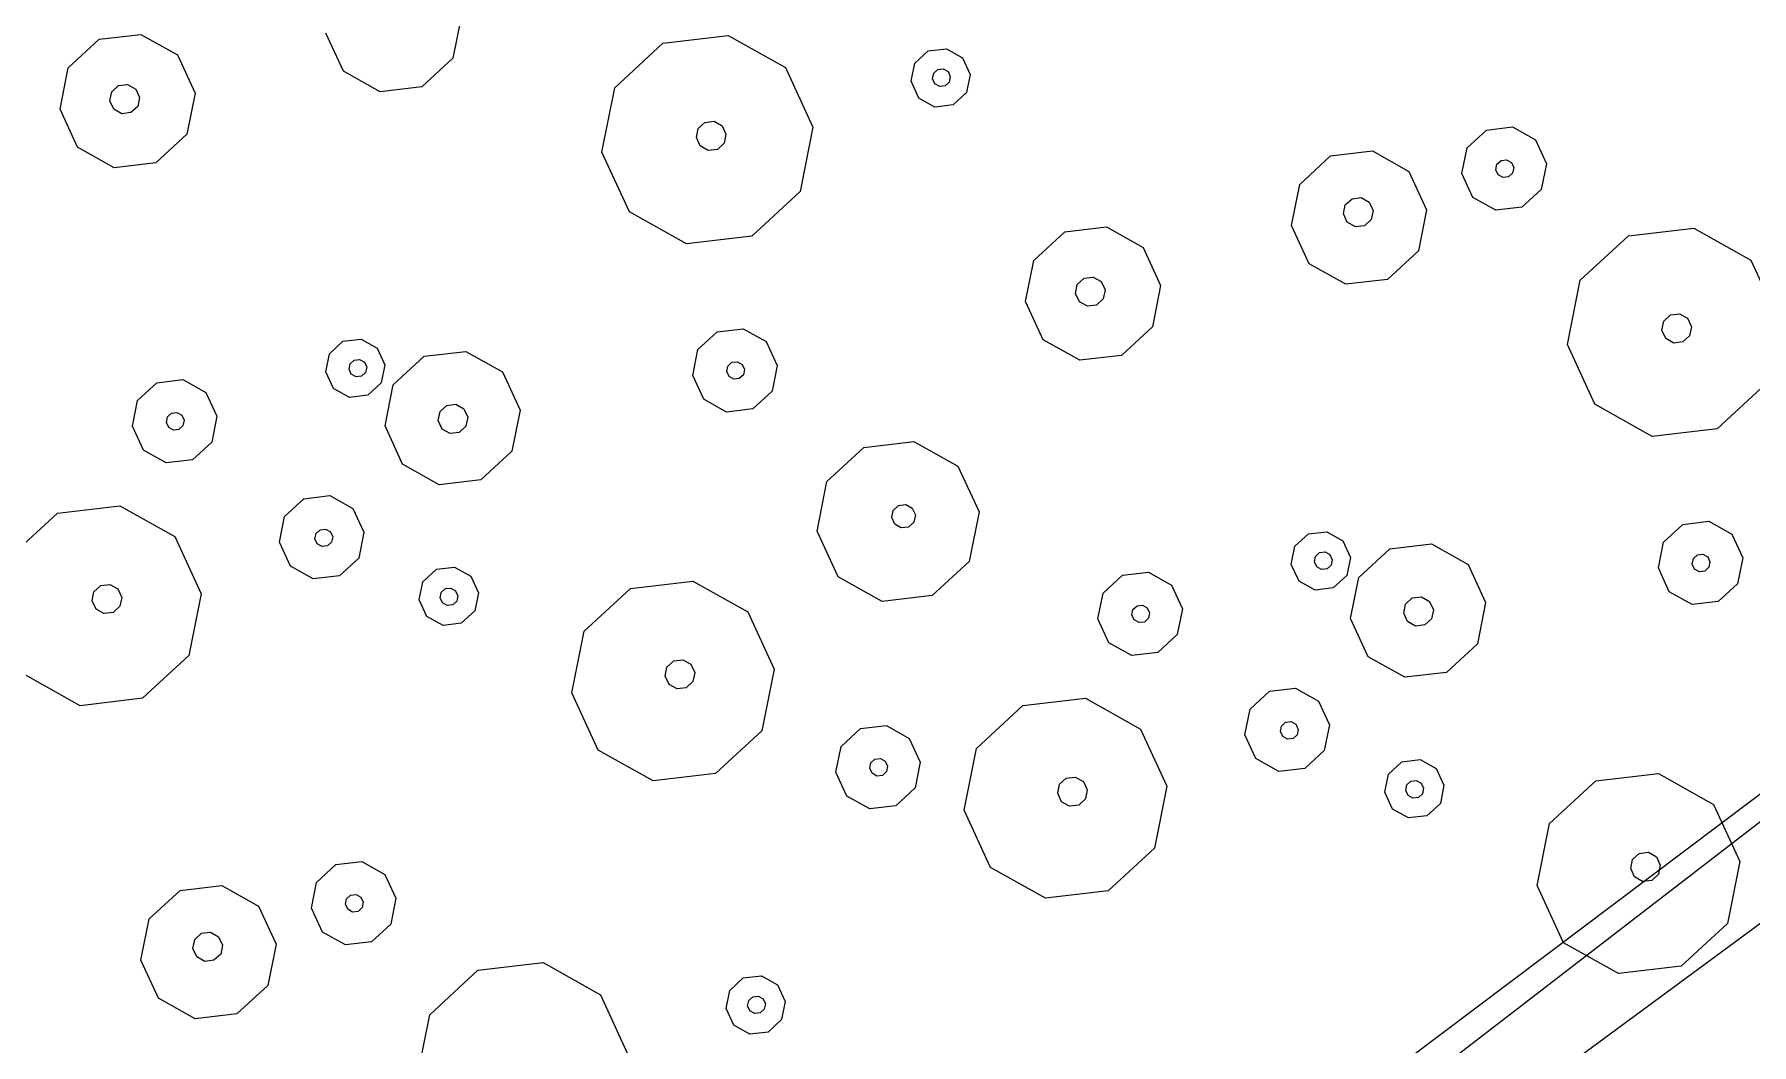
# Model space of a CAD drawing. Header units: metres. Extents: x -2858 to 512, y -1995 to 1252.
# Drawn here: x -934.926 to -931.693, y -906.516 to -904.613 of the extents above; entities that cross this region are included whole.
import ezdxf

# ---------------------------------------------------------------- set-up
doc = ezdxf.new("R2010")
doc.units = ezdxf.units.M
doc.layers.add('Calque commun', color=7, linetype='Continuous')
doc.layers.add('Calque7', color=7, linetype='Continuous')

# ---------------------------------------------------------------- blocks, each defined once
blk = doc.blocks.new('geometrebondepartleger')
at = {"layer": 'Calque7', "color": 1, "linetype": 'Continuous', "lineweight": 9}
blk.add_polyline3d([(141.2008, 124.9129, 79), (146.0805, 124.0046, 79), (151.5015, 122.9015, 79), (157.3363, 121.7891, 79), (165.9825, 119.9858, 79), (155.3815, 121.9588, 79), (170.0435, 119.0562, 79)], dxfattribs=at)
blk = doc.blocks.new('pattern')
at = {"layer": 'Calque commun', "color": 54, "linetype": 'Continuous', "lineweight": 9}
for p, q in [((88.7807, 109.9967), (88.8829, 110.0571)), ((88.8829, 110.0571), (89.001, 110.0458)), ((89.001, 110.0458), (89.0899, 109.9673)), ((88.7335, 109.8879), (88.7807, 109.9967)), ((89.0899, 109.9673), (89.1157, 109.8514)), ((88.7593, 109.772), (88.7335, 109.8879)), ((88.8787, 109.8736), (88.8856, 109.8895)), ((88.8856, 109.8895), (88.9005, 109.8983)), ((88.9005, 109.8983), (88.9178, 109.8967)), ((88.9178, 109.8967), (88.9307, 109.8852)), ((88.9307, 109.8852), (88.9345, 109.8683)), ((88.8825, 109.8568), (88.8787, 109.8736)), ((88.8955, 109.8453), (88.8825, 109.8568)), ((88.9127, 109.8437), (88.8955, 109.8453)), ((88.9276, 109.8525), (88.9127, 109.8437)), ((88.9345, 109.8683), (88.9276, 109.8525)), ((89.1157, 109.8514), (89.0685, 109.7426)), ((88.8482, 109.6935), (88.7593, 109.772)), ((89.0685, 109.7426), (88.9663, 109.6822)), ((88.9663, 109.6822), (88.8482, 109.6935)), ((88.3313, 109.574), (88.351, 109.6194)), ((88.351, 109.6194), (88.3936, 109.6445)), ((88.3936, 109.6445), (88.4428, 109.6398)), ((88.4428, 109.6398), (88.4799, 109.6071)), ((88.3977, 109.5784), (88.4066, 109.5837)), ((88.4066, 109.5837), (88.4169, 109.5827)), ((88.4799, 109.6071), (88.4906, 109.5588)), ((88.3421, 109.5257), (88.3313, 109.574)), ((88.3935, 109.5689), (88.3977, 109.5784)), ((88.3958, 109.5587), (88.3935, 109.5689)), ((88.4036, 109.5519), (88.3958, 109.5587)), ((88.4139, 109.5509), (88.4036, 109.5519)), ((88.4229, 109.5562), (88.4139, 109.5509)), ((88.4169, 109.5827), (88.4247, 109.5758)), ((88.427, 109.5657), (88.4229, 109.5562)), ((88.4247, 109.5758), (88.427, 109.5657)), ((88.4906, 109.5588), (88.471, 109.5135)), ((88.3792, 109.493), (88.3421, 109.5257)), ((88.4284, 109.4883), (88.3792, 109.493)), ((88.471, 109.5135), (88.4284, 109.4883)), ((89.0453, 109.4858), (89.0751, 109.5034)), ((89.0751, 109.5034), (89.1096, 109.5001)), ((89.1096, 109.5001), (89.1355, 109.4772)), ((89.0316, 109.454), (89.0453, 109.4858)), ((89.0391, 109.4202), (89.0316, 109.454)), ((89.071, 109.4513), (89.0751, 109.4608)), ((89.0751, 109.4608), (89.0841, 109.4661)), ((89.0841, 109.4661), (89.0944, 109.4651)), ((89.0944, 109.4651), (89.1022, 109.4582)), ((89.1022, 109.4582), (89.1045, 109.4481)), ((89.1355, 109.4772), (89.1431, 109.4434)), ((88.0784, 109.433), (88.2015, 109.4213)), ((89.0733, 109.4411), (89.071, 109.4513)), ((89.081, 109.4343), (89.0733, 109.4411)), ((89.0914, 109.4333), (89.081, 109.4343)), ((89.1003, 109.4386), (89.0914, 109.4333)), ((89.1045, 109.4481), (89.1003, 109.4386)), ((89.1431, 109.4434), (89.1293, 109.4117)), ((88.2015, 109.4213), (88.2941, 109.3395)), ((89.065, 109.3973), (89.0391, 109.4202)), ((89.0995, 109.3941), (89.065, 109.3973)), ((89.1293, 109.4117), (89.0995, 109.3941)), ((87.9228, 109.2568), (87.972, 109.3702)), ((88.2941, 109.3395), (88.321, 109.2188)), ((88.7366, 109.3147), (88.8047, 109.355)), ((88.8047, 109.355), (88.8835, 109.3475)), ((88.8835, 109.3475), (88.9428, 109.2951)), ((88.7051, 109.2422), (88.7366, 109.3147)), ((88.9428, 109.2951), (88.96, 109.2179)), ((88.0909, 109.2569), (88.1058, 109.2657)), ((88.1058, 109.2657), (88.123, 109.2641)), ((88.123, 109.2641), (88.136, 109.2526)), ((89.1043, 109.2491), (89.1469, 109.2742)), ((89.1469, 109.2742), (89.1961, 109.2696)), ((89.1961, 109.2696), (89.2332, 109.2368)), ((87.9497, 109.1361), (87.9228, 109.2568)), ((88.084, 109.241), (88.0909, 109.2569)), ((88.0878, 109.2241), (88.084, 109.241)), ((88.1398, 109.2357), (88.1329, 109.2198)), ((88.136, 109.2526), (88.1398, 109.2357)), ((88.7223, 109.1649), (88.7051, 109.2422)), ((88.8054, 109.2345), (88.8122, 109.2504)), ((88.8091, 109.2176), (88.8054, 109.2345)), ((88.8122, 109.2504), (88.8271, 109.2591)), ((88.8271, 109.2591), (88.8444, 109.2575)), ((88.8444, 109.2575), (88.8574, 109.2461)), ((88.8611, 109.2292), (88.8542, 109.2133)), ((88.8574, 109.2461), (88.8611, 109.2292)), ((89.0847, 109.2037), (89.1043, 109.2491)), ((89.2332, 109.2368), (89.2439, 109.1886)), ((88.1008, 109.2127), (88.0878, 109.2241)), ((88.118, 109.2111), (88.1008, 109.2127)), ((88.1329, 109.2198), (88.118, 109.2111)), ((88.321, 109.2188), (88.2718, 109.1054)), ((88.8221, 109.2061), (88.8091, 109.2176)), ((88.8393, 109.2045), (88.8221, 109.2061)), ((88.8542, 109.2133), (88.8393, 109.2045)), ((88.96, 109.2179), (88.9285, 109.1453)), ((89.0954, 109.1555), (89.0847, 109.2037)), ((89.1456, 109.2015), (89.1497, 109.2111)), ((89.1478, 109.1914), (89.1456, 109.2015)), ((89.1497, 109.2111), (89.1586, 109.2163)), ((89.1586, 109.2163), (89.169, 109.2154)), ((89.169, 109.2154), (89.1768, 109.2085)), ((89.179, 109.1984), (89.1749, 109.1888)), ((89.1768, 109.2085), (89.179, 109.1984)), ((88.7816, 109.1126), (88.7223, 109.1649)), ((89.1556, 109.1845), (89.1478, 109.1914)), ((89.1659, 109.1836), (89.1556, 109.1845)), ((89.1749, 109.1888), (89.1659, 109.1836)), ((89.2439, 109.1886), (89.2243, 109.1432)), ((88.0423, 109.0543), (87.9497, 109.1361)), ((88.9285, 109.1453), (88.8604, 109.1051)), ((89.1325, 109.1228), (89.0954, 109.1555)), ((89.2243, 109.1432), (89.1817, 109.1181)), ((89.3947, 109.0983), (89.4969, 109.1586)), ((89.4969, 109.1586), (89.615, 109.1474)), ((89.615, 109.1474), (89.704, 109.0688)), ((88.2718, 109.1054), (88.1654, 109.0426)), ((88.8604, 109.1051), (88.7816, 109.1126)), ((89.1817, 109.1181), (89.1325, 109.1228)), ((89.3475, 108.9894), (89.3947, 109.0983)), ((88.8292, 109.0365), (88.8429, 109.0683)), ((88.8429, 109.0683), (88.8727, 109.0859)), ((88.8727, 109.0859), (88.9072, 109.0826)), ((88.9072, 109.0826), (88.9331, 109.0597)), ((89.704, 109.0688), (89.7298, 108.953)), ((88.1654, 109.0426), (88.0423, 109.0543)), ((88.8367, 109.0027), (88.8292, 109.0365)), ((88.8648, 109.0361), (88.8689, 109.0457)), ((88.8671, 109.026), (88.8648, 109.0361)), ((88.8689, 109.0457), (88.8779, 109.0509)), ((88.8779, 109.0509), (88.8882, 109.05)), ((88.8882, 109.05), (88.896, 109.0431)), ((88.896, 109.0431), (88.8983, 109.033)), ((88.9331, 109.0597), (88.9407, 109.0259)), ((88.8626, 108.9798), (88.8367, 109.0027)), ((88.8748, 109.0191), (88.8671, 109.026)), ((88.8852, 109.0182), (88.8748, 109.0191)), ((88.8941, 109.0234), (88.8852, 109.0182)), ((88.8983, 109.033), (88.8941, 109.0234)), ((88.9407, 109.0259), (88.9269, 108.9941)), ((88.8971, 108.9765), (88.8626, 108.9798)), ((88.9269, 108.9941), (88.8971, 108.9765)), ((89.3733, 108.8736), (89.3475, 108.9894)), ((89.4928, 108.9752), (89.4997, 108.9911)), ((89.4966, 108.9583), (89.4928, 108.9752)), ((89.4997, 108.9911), (89.5146, 108.9999)), ((89.5146, 108.9999), (89.5318, 108.9983)), ((89.5318, 108.9983), (89.5448, 108.9868)), ((89.5485, 108.9699), (89.5416, 108.954)), ((89.5448, 108.9868), (89.5485, 108.9699)), ((89.5095, 108.9469), (89.4966, 108.9583)), ((89.5267, 108.9452), (89.5095, 108.9469)), ((89.5416, 108.954), (89.5267, 108.9452)), ((89.7298, 108.953), (89.6826, 108.8442)), ((89.1263, 108.8973), (89.1688, 108.9224)), ((89.1688, 108.9224), (89.218, 108.9177)), ((89.218, 108.9177), (89.2551, 108.885)), ((88.0444, 108.8486), (88.0869, 108.8737)), ((88.0869, 108.8737), (88.1362, 108.8691)), ((89.1066, 108.8519), (89.1263, 108.8973)), ((89.2551, 108.885), (89.2659, 108.8367)), ((89.4623, 108.7951), (89.3733, 108.8736)), ((88.0247, 108.8033), (88.0444, 108.8486)), ((88.1362, 108.8691), (88.1732, 108.8363)), ((89.1173, 108.8036), (89.1066, 108.8519)), ((89.1688, 108.8468), (89.1729, 108.8563)), ((89.171, 108.8366), (89.1688, 108.8468)), ((89.1729, 108.8563), (89.1819, 108.8616)), ((89.1819, 108.8616), (89.1922, 108.8606)), ((89.1922, 108.8606), (89.2, 108.8537)), ((89.2022, 108.8436), (89.1981, 108.8341)), ((89.2, 108.8537), (89.2022, 108.8436)), ((89.6826, 108.8442), (89.5804, 108.7838)), ((90.1759, 108.8334), (90.2057, 108.8509)), ((90.2057, 108.8509), (90.2402, 108.8477)), ((90.2402, 108.8477), (90.2661, 108.8248)), ((88.0869, 108.7981), (88.091, 108.8077)), ((88.091, 108.8077), (88.1, 108.8129)), ((88.1, 108.8129), (88.1103, 108.8119)), ((88.1103, 108.8119), (88.1181, 108.8051)), ((88.1732, 108.8363), (88.184, 108.7881)), ((89.1788, 108.8298), (89.171, 108.8366)), ((89.1892, 108.8288), (89.1788, 108.8298)), ((89.1981, 108.8341), (89.1892, 108.8288)), ((89.2659, 108.8367), (89.2462, 108.7914)), ((90.1622, 108.8016), (90.1759, 108.8334)), ((90.2, 108.7988), (90.2041, 108.8083)), ((90.2041, 108.8083), (90.213, 108.8136)), ((90.213, 108.8136), (90.2234, 108.8126)), ((90.2234, 108.8126), (90.2311, 108.8057)), ((90.2661, 108.8248), (90.2737, 108.791)), ((88.0354, 108.755), (88.0247, 108.8033)), ((88.0891, 108.788), (88.0869, 108.7981)), ((88.0969, 108.7811), (88.0891, 108.788)), ((88.1073, 108.7801), (88.0969, 108.7811)), ((88.1162, 108.7854), (88.1073, 108.7801)), ((88.1203, 108.7949), (88.1162, 108.7854)), ((88.1181, 108.8051), (88.1203, 108.7949)), ((88.184, 108.7881), (88.1643, 108.7427)), ((88.2594, 108.7383), (88.3275, 108.7785)), ((88.3275, 108.7785), (88.4063, 108.771)), ((89.1544, 108.7709), (89.1173, 108.8036)), ((89.2462, 108.7914), (89.2036, 108.7662)), ((89.5804, 108.7838), (89.4623, 108.7951)), ((90.1697, 108.7678), (90.1622, 108.8016)), ((90.2022, 108.7886), (90.2, 108.7988)), ((90.21, 108.7817), (90.2022, 108.7886)), ((90.2203, 108.7808), (90.21, 108.7817)), ((90.2293, 108.786), (90.2203, 108.7808)), ((90.2334, 108.7956), (90.2293, 108.786)), ((90.2311, 108.8057), (90.2334, 108.7956)), ((90.2737, 108.791), (90.2599, 108.7592)), ((88.0725, 108.7223), (88.0354, 108.755)), ((88.1643, 108.7427), (88.1217, 108.7176)), ((88.4063, 108.771), (88.4656, 108.7186)), ((89.2036, 108.7662), (89.1544, 108.7709)), ((89.6706, 108.7223), (89.7131, 108.7474)), ((89.7131, 108.7474), (89.7624, 108.7427)), ((89.7624, 108.7427), (89.7994, 108.71)), ((90.1956, 108.7449), (90.1697, 108.7678)), ((90.2301, 108.7416), (90.1956, 108.7449)), ((90.2599, 108.7592), (90.2301, 108.7416)), ((88.1217, 108.7176), (88.0725, 108.7223)), ((88.228, 108.6657), (88.2594, 108.7383)), ((88.4656, 108.7186), (88.4828, 108.6414)), ((89.6509, 108.6769), (89.6706, 108.7223)), ((89.7131, 108.6718), (89.7172, 108.6813)), ((89.7172, 108.6813), (89.7262, 108.6866)), ((89.7262, 108.6866), (89.7365, 108.6856)), ((89.7365, 108.6856), (89.7443, 108.6788)), ((89.7443, 108.6788), (89.7465, 108.6686)), ((89.7994, 108.71), (89.8102, 108.6618)), ((90.3985, 108.5656), (90.4477, 108.679)), ((88.2451, 108.5885), (88.228, 108.6657)), ((88.3209, 108.6483), (88.3278, 108.6642)), ((88.3247, 108.6314), (88.3209, 108.6483)), ((88.3278, 108.6642), (88.3427, 108.673)), ((88.3427, 108.673), (88.36, 108.6713)), ((88.36, 108.6713), (88.3729, 108.6599)), ((88.3729, 108.6599), (88.3767, 108.643)), ((89.6616, 108.6287), (89.6509, 108.6769)), ((89.7153, 108.6617), (89.7131, 108.6718)), ((89.7231, 108.6548), (89.7153, 108.6617)), ((89.7335, 108.6538), (89.7231, 108.6548)), ((89.7424, 108.6591), (89.7335, 108.6538)), ((89.7465, 108.6686), (89.7424, 108.6591)), ((89.8102, 108.6618), (89.7905, 108.6164)), ((88.3377, 108.62), (88.3247, 108.6314)), ((88.3549, 108.6183), (88.3377, 108.62)), ((88.3698, 108.6271), (88.3549, 108.6183)), ((88.3767, 108.643), (88.3698, 108.6271)), ((88.4828, 108.6414), (88.4513, 108.5688)), ((89.6987, 108.5959), (89.6616, 108.6287)), ((89.7905, 108.6164), (89.7479, 108.5913)), ((88.3045, 108.5361), (88.2451, 108.5885)), ((89.7479, 108.5913), (89.6987, 108.5959)), ((88.4513, 108.5688), (88.3832, 108.5286)), ((90.4254, 108.445), (90.3985, 108.5656)), ((88.3832, 108.5286), (88.3045, 108.5361)), ((89.2456, 108.4903), (89.3274, 108.5386)), ((89.3274, 108.5386), (89.4219, 108.5296)), ((89.4219, 108.5296), (89.493, 108.4667)), ((88.7, 108.4607), (88.7681, 108.5009)), ((88.7681, 108.5009), (88.8469, 108.4934)), ((88.8469, 108.4934), (88.9062, 108.441)), ((89.2079, 108.4032), (89.2456, 108.4903)), ((88.6685, 108.3881), (88.7, 108.4607)), ((89.493, 108.4667), (89.5137, 108.3741)), ((89.7232, 108.4004), (89.8253, 108.4607)), ((89.8253, 108.4607), (89.9435, 108.4494)), ((88.9062, 108.441), (88.9234, 108.3638)), ((89.9435, 108.4494), (90.0324, 108.3709)), ((90.518, 108.3631), (90.4254, 108.445)), ((88.6857, 108.3109), (88.6685, 108.3881)), ((88.769, 108.3723), (88.7758, 108.3881)), ((88.7758, 108.3881), (88.7907, 108.3969)), ((88.7907, 108.3969), (88.808, 108.3953)), ((88.808, 108.3953), (88.8209, 108.3838)), ((89.2285, 108.3105), (89.2079, 108.4032)), ((89.3241, 108.3918), (89.3296, 108.4045)), ((89.3271, 108.3783), (89.3241, 108.3918)), ((89.3296, 108.4045), (89.3415, 108.4116)), ((89.3415, 108.4116), (89.3553, 108.4103)), ((89.3553, 108.4103), (89.3657, 108.4011)), ((89.3687, 108.3876), (89.3632, 108.3749)), ((89.3657, 108.4011), (89.3687, 108.3876)), ((89.676, 108.2915), (89.7232, 108.4004)), ((90.7475, 108.4143), (90.6411, 108.3514)), ((88.7727, 108.3554), (88.769, 108.3723)), ((88.7857, 108.3439), (88.7727, 108.3554)), ((88.8247, 108.3669), (88.8178, 108.3511)), ((88.8209, 108.3838), (88.8247, 108.3669)), ((88.9234, 108.3638), (88.8919, 108.2912)), ((89.3375, 108.3692), (89.3271, 108.3783)), ((89.3513, 108.3679), (89.3375, 108.3692)), ((89.3632, 108.3749), (89.3513, 108.3679)), ((89.5137, 108.3741), (89.4759, 108.287)), ((90.0324, 108.3709), (90.0582, 108.2551)), ((90.6411, 108.3514), (90.518, 108.3631)), ((88.8029, 108.3423), (88.7857, 108.3439)), ((88.8178, 108.3511), (88.8029, 108.3423)), ((88.745, 108.2585), (88.6857, 108.3109)), ((88.8919, 108.2912), (88.8238, 108.251)), ((89.2997, 108.2477), (89.2285, 108.3105)), ((89.7018, 108.1757), (89.676, 108.2915)), ((89.8212, 108.2773), (89.8281, 108.2932)), ((89.8281, 108.2932), (89.843, 108.302)), ((89.843, 108.302), (89.8603, 108.3003)), ((89.8603, 108.3003), (89.8732, 108.2889)), ((88.8238, 108.251), (88.745, 108.2585)), ((89.4759, 108.287), (89.3942, 108.2387)), ((89.825, 108.2604), (89.8212, 108.2773)), ((89.838, 108.2489), (89.825, 108.2604)), ((89.877, 108.272), (89.8701, 108.2561)), ((89.8732, 108.2889), (89.877, 108.272)), ((89.3942, 108.2387), (89.2997, 108.2477)), ((89.8552, 108.2473), (89.838, 108.2489)), ((89.8701, 108.2561), (89.8552, 108.2473)), ((90.0582, 108.2551), (90.011, 108.1462)), ((89.7907, 108.0971), (89.7018, 108.1757)), ((90.52, 108.1575), (90.5626, 108.1826)), ((90.5626, 108.1826), (90.6118, 108.1779)), ((90.6118, 108.1779), (90.6489, 108.1452)), ((90.011, 108.1462), (89.9088, 108.0859)), ((90.5004, 108.1121), (90.52, 108.1575)), ((90.6489, 108.1452), (90.6597, 108.0969)), ((89.9088, 108.0859), (89.7907, 108.0971)), ((90.5111, 108.0638), (90.5004, 108.1121)), ((90.5626, 108.107), (90.5667, 108.1165)), ((90.5648, 108.0968), (90.5626, 108.107)), ((90.5726, 108.09), (90.5648, 108.0968)), ((90.5667, 108.1165), (90.5756, 108.1218)), ((90.5756, 108.1218), (90.586, 108.1208)), ((90.586, 108.1208), (90.5938, 108.1139)), ((90.596, 108.1038), (90.5919, 108.0943)), ((90.5938, 108.1139), (90.596, 108.1038)), ((90.6597, 108.0969), (90.64, 108.0515)), ((90.5482, 108.0311), (90.5111, 108.0638)), ((90.5829, 108.089), (90.5726, 108.09)), ((90.5919, 108.0943), (90.5829, 108.089)), ((90.7351, 108.0471), (90.8032, 108.0873)), ((90.8032, 108.0873), (90.882, 108.0798)), ((90.882, 108.0798), (90.9413, 108.0274)), ((89.2935, 108.023), (89.3361, 108.0481)), ((89.3361, 108.0481), (89.3853, 108.0434)), ((89.3853, 108.0434), (89.4224, 108.0107)), ((90.64, 108.0515), (90.5974, 108.0264)), ((90.7036, 107.9745), (90.7351, 108.0471)), ((89.2738, 107.9776), (89.2935, 108.023)), ((89.4224, 108.0107), (89.4331, 107.9625)), ((90.5974, 108.0264), (90.5482, 108.0311)), ((90.9413, 108.0274), (90.9585, 107.9502)), ((89.2846, 107.9294), (89.2738, 107.9776)), ((89.336, 107.9725), (89.3402, 107.982)), ((89.3383, 107.9624), (89.336, 107.9725)), ((89.3402, 107.982), (89.3491, 107.9873)), ((89.3491, 107.9873), (89.3594, 107.9863)), ((89.3594, 107.9863), (89.3672, 107.9795)), ((89.3695, 107.9693), (89.3654, 107.9598)), ((89.3672, 107.9795), (89.3695, 107.9693)), ((90.7208, 107.8973), (90.7036, 107.9745)), ((90.7966, 107.9571), (90.8035, 107.973)), ((90.8035, 107.973), (90.8184, 107.9818)), ((90.8184, 107.9818), (90.8356, 107.9802)), ((90.8356, 107.9802), (90.8486, 107.9687)), ((90.8486, 107.9687), (90.8524, 107.9518)), ((88.6428, 107.9282), (88.6726, 107.9458)), ((88.6726, 107.9458), (88.707, 107.9425)), ((88.707, 107.9425), (88.733, 107.9196)), ((89.3461, 107.9555), (89.3383, 107.9624)), ((89.3564, 107.9545), (89.3461, 107.9555)), ((89.3654, 107.9598), (89.3564, 107.9545)), ((89.4331, 107.9625), (89.4135, 107.9171)), ((90.8004, 107.9402), (90.7966, 107.9571)), ((90.8134, 107.9288), (90.8004, 107.9402)), ((90.8455, 107.936), (90.8306, 107.9272)), ((90.8524, 107.9518), (90.8455, 107.936)), ((90.9585, 107.9502), (90.927, 107.8776)), ((88.629, 107.8964), (88.6428, 107.9282)), ((88.6668, 107.8936), (88.6709, 107.9031)), ((88.6709, 107.9031), (88.6798, 107.9084)), ((88.6798, 107.9084), (88.6902, 107.9074)), ((88.6902, 107.9074), (88.698, 107.9005)), ((88.733, 107.9196), (88.7405, 107.8858)), ((89.3217, 107.8967), (89.2846, 107.9294)), ((89.4135, 107.9171), (89.3709, 107.892)), ((89.9878, 107.8894), (90.0176, 107.907)), ((90.0176, 107.907), (90.0521, 107.9037)), ((90.0521, 107.9037), (90.078, 107.8808)), ((90.8306, 107.9272), (90.8134, 107.9288)), ((88.6365, 107.8626), (88.629, 107.8964)), ((88.669, 107.8834), (88.6668, 107.8936)), ((88.6768, 107.8765), (88.669, 107.8834)), ((88.6871, 107.8756), (88.6768, 107.8765)), ((88.6961, 107.8808), (88.6871, 107.8756)), ((88.7002, 107.8904), (88.6961, 107.8808)), ((88.698, 107.9005), (88.7002, 107.8904)), ((88.7405, 107.8858), (88.7267, 107.854)), ((89.3709, 107.892), (89.3217, 107.8967)), ((89.9741, 107.8577), (89.9878, 107.8894)), ((90.0176, 107.8644), (90.0266, 107.8697)), ((90.0266, 107.8697), (90.0369, 107.8687)), ((90.078, 107.8808), (90.0856, 107.8471)), ((90.7801, 107.8449), (90.7208, 107.8973)), ((90.927, 107.8776), (90.8589, 107.8374)), ((88.6625, 107.8397), (88.6365, 107.8626)), ((88.6969, 107.8364), (88.6625, 107.8397)), ((88.7267, 107.854), (88.6969, 107.8364)), ((89.9816, 107.8239), (89.9741, 107.8577)), ((90.0135, 107.8549), (90.0176, 107.8644)), ((90.0158, 107.8448), (90.0135, 107.8549)), ((90.0235, 107.8379), (90.0158, 107.8448)), ((90.0339, 107.8369), (90.0235, 107.8379)), ((90.0428, 107.8422), (90.0339, 107.8369)), ((90.0369, 107.8687), (90.0447, 107.8619)), ((90.047, 107.8517), (90.0428, 107.8422)), ((90.0447, 107.8619), (90.047, 107.8517)), ((90.0856, 107.8471), (90.0718, 107.8153)), ((90.8589, 107.8374), (90.7801, 107.8449)), ((88.9145, 107.7738), (89.0209, 107.8367)), ((89.0209, 107.8367), (89.144, 107.8249)), ((89.144, 107.8249), (89.2366, 107.7431)), ((90.0075, 107.801), (89.9816, 107.8239)), ((90.0718, 107.8153), (90.042, 107.7977)), ((88.8653, 107.6604), (88.9145, 107.7738)), ((90.042, 107.7977), (90.0075, 107.801)), ((89.2366, 107.7431), (89.2635, 107.6225)), ((89.6791, 107.7184), (89.7472, 107.7586)), ((89.7472, 107.7586), (89.826, 107.7511)), ((89.826, 107.7511), (89.8853, 107.6987)), ((89.6476, 107.6458), (89.6791, 107.7184)), ((89.8853, 107.6987), (89.9025, 107.6215)), ((90.0468, 107.6527), (90.0894, 107.6779)), ((90.0894, 107.6779), (90.1386, 107.6732)), ((88.8922, 107.5398), (88.8653, 107.6604)), ((89.0265, 107.6447), (89.0334, 107.6606)), ((89.0303, 107.6278), (89.0265, 107.6447)), ((89.0334, 107.6606), (89.0483, 107.6693)), ((89.0483, 107.6693), (89.0655, 107.6677)), ((89.0655, 107.6677), (89.0785, 107.6563)), ((89.0785, 107.6563), (89.0823, 107.6394)), ((89.6648, 107.5686), (89.6476, 107.6458)), ((89.7479, 107.6381), (89.7547, 107.654)), ((89.7547, 107.654), (89.7697, 107.6628)), ((89.7697, 107.6628), (89.7869, 107.6611)), ((89.7869, 107.6611), (89.7999, 107.6497)), ((89.7999, 107.6497), (89.8036, 107.6328)), ((90.0272, 107.6074), (90.0468, 107.6527)), ((90.1386, 107.6732), (90.1757, 107.6405)), ((89.0433, 107.6163), (89.0303, 107.6278)), ((89.0605, 107.6147), (89.0433, 107.6163)), ((89.0754, 107.6235), (89.0605, 107.6147)), ((89.0823, 107.6394), (89.0754, 107.6235)), ((89.2635, 107.6225), (89.2143, 107.5091)), ((89.7516, 107.6212), (89.7479, 107.6381)), ((89.7646, 107.6098), (89.7516, 107.6212)), ((89.7967, 107.6169), (89.7818, 107.6081)), ((89.8036, 107.6328), (89.7967, 107.6169)), ((89.9025, 107.6215), (89.871, 107.5489)), ((90.0881, 107.6052), (90.0922, 107.6147)), ((90.0922, 107.6147), (90.1011, 107.62)), ((90.1011, 107.62), (90.1115, 107.619)), ((90.1115, 107.619), (90.1192, 107.6121)), ((90.1192, 107.6121), (90.1215, 107.602)), ((90.1757, 107.6405), (90.1864, 107.5922)), ((89.7818, 107.6081), (89.7646, 107.6098)), ((90.0379, 107.5591), (90.0272, 107.6074)), ((90.0903, 107.5951), (90.0881, 107.6052)), ((90.0981, 107.5882), (90.0903, 107.5951)), ((90.1084, 107.5872), (90.0981, 107.5882)), ((90.1174, 107.5925), (90.1084, 107.5872)), ((90.1215, 107.602), (90.1174, 107.5925)), ((90.1864, 107.5922), (90.1668, 107.5468)), ((89.7241, 107.5162), (89.6648, 107.5686)), ((89.871, 107.5489), (89.8029, 107.5087)), ((90.075, 107.5264), (90.0379, 107.5591)), ((90.1668, 107.5468), (90.1242, 107.5217)), ((90.3372, 107.502), (90.4394, 107.5623)), ((90.4394, 107.5623), (90.5575, 107.551)), ((90.5575, 107.551), (90.6465, 107.4725)), ((88.9848, 107.4579), (88.8922, 107.5398)), ((89.8029, 107.5087), (89.7241, 107.5162)), ((90.1242, 107.5217), (90.075, 107.5264)), ((89.2143, 107.5091), (89.1079, 107.4462)), ((89.7854, 107.4719), (89.8152, 107.4895)), ((89.8152, 107.4895), (89.8497, 107.4862)), ((89.8497, 107.4862), (89.8756, 107.4633)), ((90.29, 107.3931), (90.3372, 107.502)), ((89.1079, 107.4462), (88.9848, 107.4579)), ((89.7717, 107.4402), (89.7854, 107.4719)), ((89.8073, 107.4398), (89.8114, 107.4493)), ((89.8114, 107.4493), (89.8204, 107.4546)), ((89.8204, 107.4546), (89.8307, 107.4536)), ((89.8307, 107.4536), (89.8385, 107.4467)), ((89.8756, 107.4633), (89.8832, 107.4295)), ((90.6465, 107.4725), (90.6723, 107.3567)), ((89.7792, 107.4064), (89.7717, 107.4402)), ((89.8096, 107.4296), (89.8073, 107.4398)), ((89.8174, 107.4228), (89.8096, 107.4296)), ((89.8277, 107.4218), (89.8174, 107.4228)), ((89.8366, 107.4271), (89.8277, 107.4218)), ((89.8408, 107.4366), (89.8366, 107.4271)), ((89.8385, 107.4467), (89.8408, 107.4366)), ((89.8832, 107.4295), (89.8694, 107.3978)), ((89.8051, 107.3835), (89.7792, 107.4064)), ((89.8694, 107.3978), (89.8396, 107.3802)), ((90.3158, 107.2773), (90.29, 107.3931)), ((90.4353, 107.3789), (90.4422, 107.3948)), ((90.4422, 107.3948), (90.4571, 107.4035)), ((90.4571, 107.4035), (90.4743, 107.4019)), ((90.4743, 107.4019), (90.4873, 107.3904)), ((90.4873, 107.3904), (90.491, 107.3736)), ((89.8396, 107.3802), (89.8051, 107.3835)), ((90.439, 107.362), (90.4353, 107.3789)), ((90.452, 107.3505), (90.439, 107.362)), ((90.4842, 107.3577), (90.4692, 107.3489)), ((90.491, 107.3736), (90.4842, 107.3577)), ((90.0687, 107.3009), (90.1113, 107.326)), ((90.1113, 107.326), (90.1605, 107.3214)), ((90.1605, 107.3214), (90.1976, 107.2886)), ((90.4692, 107.3489), (90.452, 107.3505)), ((90.0491, 107.2555), (90.0687, 107.3009)), ((90.1976, 107.2886), (90.2084, 107.2404)), ((90.0598, 107.2073), (90.0491, 107.2555)), ((90.1113, 107.2504), (90.1154, 107.2599)), ((90.1154, 107.2599), (90.1244, 107.2652)), ((90.1244, 107.2652), (90.1347, 107.2642)), ((90.1347, 107.2642), (90.1425, 107.2574)), ((90.1425, 107.2574), (90.1447, 107.2472)), ((90.4048, 107.1987), (90.3158, 107.2773)), ((90.1135, 107.2403), (90.1113, 107.2504)), ((90.1213, 107.2334), (90.1135, 107.2403)), ((90.1317, 107.2324), (90.1213, 107.2334)), ((90.1406, 107.2377), (90.1317, 107.2324)), ((90.1447, 107.2472), (90.1406, 107.2377)), ((90.2084, 107.2404), (90.1887, 107.195)), ((90.0969, 107.1746), (90.0598, 107.2073)), ((90.1887, 107.195), (90.1461, 107.1699)), ((90.5229, 107.1875), (90.4048, 107.1987)), ((89.2019, 107.1419), (89.27, 107.1821)), ((89.27, 107.1821), (89.3488, 107.1746)), ((89.3488, 107.1746), (89.4081, 107.1222)), ((90.1461, 107.1699), (90.0969, 107.1746)), ((89.4081, 107.1222), (89.4253, 107.045)), ((89.4253, 107.045), (89.3938, 106.9725)), ((89.6425, 106.8643), (89.7106, 106.9045)), ((89.7106, 106.9045), (89.7894, 106.897)), ((89.7894, 106.897), (89.8487, 106.8447)), ((89.611, 106.7917), (89.6425, 106.8643)), ((89.8487, 106.8447), (89.8659, 106.7675)), ((89.6282, 106.7145), (89.611, 106.7917)), ((89.7114, 106.7759), (89.7183, 106.7918)), ((89.7152, 106.759), (89.7114, 106.7759)), ((89.7183, 106.7918), (89.7332, 106.8006)), ((89.7332, 106.8006), (89.7505, 106.7989)), ((89.7505, 106.7989), (89.7634, 106.7875)), ((89.7672, 106.7706), (89.7603, 106.7547)), ((89.7634, 106.7875), (89.7672, 106.7706)), ((89.7282, 106.7476), (89.7152, 106.759)), ((89.7454, 106.7459), (89.7282, 106.7476)), ((89.7603, 106.7547), (89.7454, 106.7459)), ((89.8659, 106.7675), (89.8344, 106.6949)), ((89.6875, 106.6622), (89.6282, 106.7145)), ((89.8344, 106.6949), (89.7663, 106.6547)), ((89.7663, 106.6547), (89.6875, 106.6622))]:
    blk.add_line(p, q, dxfattribs=at)
at = {"layer": 'Calque commun', "color": 7, "linetype": 'Continuous', "lineweight": 9}
mesh = blk.add_polyface(dxfattribs=at)
corners = [(70.8497, 113.5412), (53.8349, 19.1692), (74.7282, 106.3237), (76.0435, 113.5984), (74.769, 106.1763), (58.8077, 18.2701), (114.1703, 105.207), (114.1703, 98.5387)]
mesh.append_faces([[corners[k] for k in face] for face in [(3, 4, 6)]], dxfattribs={"vtx0": -1, "vtx1": -1, "color": 7})
mesh.append_faces([[corners[k] for k in face] for face in [(3, 2, 4)]], dxfattribs={"vtx0": -1, "vtx2": -1, "color": 7})
mesh.append_faces([[corners[k] for k in face] for face in [(5, 2, 1)]], dxfattribs={"vtx1": -1, "color": 7})
mesh.append_faces([[corners[k] for k in face] for face in [(0, 1, 2), (3, 0, 2)]], dxfattribs={"vtx1": -1, "vtx2": -1, "color": 7})
mesh.append_faces([[corners[k] for k in face] for face in [(4, 7, 6)]], dxfattribs={"vtx2": -1, "color": 7})

msp = doc.modelspace()

# ---------------------------------------------------------------- block references
at = {"layer": 'Calque commun', "color": 0, "linetype": 'ByBlock', "lineweight": -2, "rotation": 228.1617603435354}
for name, p in [('geometrebondepartleger', (-916.0371, -706.7784)), ('pattern', (-954.4467, -766.6559))]:
    msp.add_blockref(name, p, dxfattribs=at)

doc.saveas('drawing.dxf')
